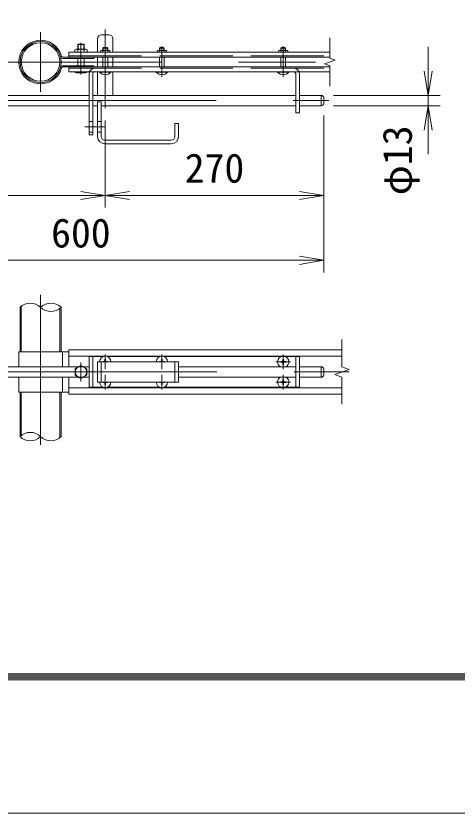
# Model space of a CAD drawing. Units: millimetres, scale not verified, with parts at other scales. Extents: x -6299 to 6301, y -4455 to 4455.
# Drawn here: x -2846 to -1756, y -4455 to -2482 of the extents above; entities that cross this region are included whole.
import ezdxf
from ezdxf.enums import TextEntityAlignment as Align

# ---------------------------------------------------------------- set-up
doc = ezdxf.new("R2010")
doc.units = ezdxf.units.MM
doc.header["$LTSCALE"] = 30
doc.linetypes.add('DASHED', pattern=[7.5, 6, -1.5])
doc.linetypes.add('USER1', pattern=[50.8, 31.75, -6.35, 6.35, -6.35])
for name, color, linetype, lineweight in [('0-1_D-TTL', 7, 'Continuous', 9), ('0-3_D-BMK', 2, 'USER1', 13), ('0-4_D-STR1', 1, 'Continuous', 18), ('0-5_D-STR3', 3, 'Continuous', 13), ('0-9_D-STR-DIM', 7, 'Continuous', 9), ('0-A_0', 7, 'Continuous', 9)]:
    doc.layers.add(name, color=color, linetype=linetype, lineweight=lineweight)
doc.styles.add('ＭＳ ゴシック', font='')
doc.styles.get('ＭＳ ゴシック').set_extended_font_data('MS Gothic')

# ---------------------------------------------------------------- blocks, each defined once
blk = doc.blocks.new('_Open')
at = {"layer": '0-A_0'}
blk.add_line((-30, 5), (0, 0), dxfattribs=at)
blk.add_lwpolyline([(-30, -5), (0, 0), (-30, 0)], dxfattribs=at)

msp = doc.modelspace()

# ---------------------------------------------------------------- linework, layer by layer
at = {"layer": '0-1_D-TTL', "color": 2, "lineweight": 18}
msp.add_lwpolyline([(-6299.47, 4455), (6300.53, 4455), (6300.53, -4455), (-6299.47, -4455)], close=True, dxfattribs=at)
at = {"layer": '0-1_D-TTL'}
for points in [[(-5894.47, 4125), (5895.53, 4125), (5895.53, -4125), (-5894.47, -4125)], [(-5890.72, 4121.25), (5891.78, 4121.25), (5891.78, -4121.25), (-5890.72, -4121.25)], [(-5886.97, 4117.5), (5888.03, 4117.5), (5888.03, -4117.5), (-5886.97, -4117.5)], [(-5883.22, 4113.75), (5884.28, 4113.75), (5884.28, -4113.75), (-5883.22, -4113.75)], [(-5879.47, 4110), (5880.53, 4110), (5880.53, -4110), (-5879.47, -4110)]]:
    msp.add_lwpolyline(points, close=True, dxfattribs=at)
at = {"layer": '0-3_D-BMK'}
for p, q in [((-2785.3, -2522.37), (-2785.3, -2669.6)), ((-2625.3, -2515.35), (-2625.3, -2710.38)), ((-2685.3, -2548.46), (-2685.3, -2627.16)), ((-2485.3, -2556.61), (-2485.3, -2632.73)), ((-2185.3, -2556.61), (-2185.3, -2632.73)), ((-3438.6, -2595.98), (-2050.11, -2595.98)), ((-3303.35, -2691.38), (-2072.21, -2691.38)), ((-2676.15, -2756.38), (-2625.87, -2756.38)), ((-2785.3, -3172.49), (-2785.3, -3543.65)), ((-2625.3, -3356.29), (-2625.3, -3320.03)), ((-2485.3, -3356.29), (-2485.3, -3320.03)), ((-2185.3, -3356.2), (-2185.3, -3319.94)), ((-2685.3, -3339.5), (-2685.3, -3386.65)), ((-2203.51, -3338.07), (-2167.25, -3338.07)), ((-3301.54, -3363.07), (-2022.63, -3363.07)), ((-2625.3, -3406.29), (-2625.3, -3370.03)), ((-2485.3, -3406.29), (-2485.3, -3370.03)), ((-2185.3, -3406.2), (-2185.3, -3369.94)), ((-2203.51, -3388.07), (-2167.25, -3388.07))]:
    msp.add_line(p, q, dxfattribs=at)
at = {"layer": '0-4_D-STR1'}
for p, q in [((-2836.1, -3203.07), (-2836.1, -3313.07)), ((-2734.5, -3203.07), (-2734.5, -3313.07)), ((-2836.1, -3413.07), (-2836.1, -3523.07)), ((-2836.1, -3413.07), (-2836.1, -3523.07)), ((-2734.5, -3413.07), (-2734.5, -3523.07))]:
    msp.add_line(p, q, dxfattribs=at)
at = {"layer": '0-4_D-STR1', "linetype": 'DASHED'}
for p, q in [((-2832.9, -3200.25), (-2832.9, -3313.07)), ((-2737.7, -3205.9), (-2737.7, -3313.07)), ((-2832.9, -3413.07), (-2832.9, -3520.25)), ((-2737.7, -3413.07), (-2737.7, -3525.9))]:
    msp.add_line(p, q, dxfattribs=at)
at = {"layer": '0-4_D-STR1'}
for radius in [50.8, 47.6]:
    msp.add_circle((-2785.3, -2595.98), radius, dxfattribs=at)
at = {"layer": '0-5_D-STR3'}
for p, q in [((-2644.3, -2538.38), (-2644.3, -2571.78)), ((-2634.3, -2528.38), (-2616.3, -2528.38)), ((-2606.3, -2538.38), (-2606.3, -2571.78)), ((-2697.14, -2564.38), (-2673.46, -2564.38)), ((-2691.94, -2551.38), (-2693.3, -2552.74)), ((-2693.3, -2564.38), (-2693.3, -2552.74)), ((-2693.3, -2552.74), (-2677.3, -2552.74)), ((-2691.94, -2551.38), (-2678.65, -2551.38)), ((-2691.94, -2564.38), (-2691.94, -2551.38)), ((-2678.65, -2564.38), (-2678.65, -2551.38)), ((-2677.3, -2552.74), (-2678.65, -2551.38)), ((-2677.3, -2564.38), (-2677.3, -2552.74)), ((-2630.22, -2560.18), (-2631.3, -2561.27)), ((-2631.3, -2567.38), (-2631.3, -2561.27)), ((-2631.3, -2561.27), (-2619.3, -2561.27)), ((-2630.22, -2567.38), (-2630.22, -2560.18)), ((-2630.22, -2560.18), (-2620.38, -2560.18)), ((-2630.22, -2560.18), (-2620.38, -2560.18)), ((-2620.38, -2567.38), (-2620.38, -2560.18)), ((-2620.38, -2560.18), (-2619.3, -2561.27)), ((-2619.3, -2567.38), (-2619.3, -2561.27)), ((-2490.22, -2560.18), (-2491.3, -2561.27)), ((-2491.3, -2561.27), (-2479.3, -2561.27)), ((-2491.3, -2567.38), (-2491.3, -2561.27)), ((-2490.22, -2560.18), (-2480.38, -2560.18)), ((-2490.22, -2567.38), (-2490.22, -2560.18)), ((-2480.38, -2567.38), (-2480.38, -2560.18)), ((-2479.3, -2567.38), (-2479.3, -2561.27)), ((-2190.22, -2560.18), (-2191.3, -2561.27)), ((-2190.22, -2567.38), (-2190.22, -2560.18)), ((-2190.22, -2560.18), (-2180.38, -2560.18)), ((-2190.22, -2560.18), (-2180.38, -2560.18)), ((-2180.38, -2567.38), (-2180.38, -2560.18)), ((-2180.38, -2560.18), (-2179.3, -2561.27)), ((-2179.3, -2567.38), (-2179.3, -2561.27)), ((-2730.21, -2583.78), (-2070.18, -2583.78)), ((-2715.3, -2571.78), (-2715.3, -2586.98)), ((-2715.3, -2571.78), (-2070.18, -2571.78)), ((-2700.3, -2565.98), (-2700.3, -2571.78)), ((-2693.3, -2571.78), (-2693.3, -2565.98)), ((-2677.3, -2571.78), (-2677.3, -2565.98)), ((-2670.3, -2565.98), (-2670.3, -2571.78)), ((-2653.3, -2583.78), (-2653.3, -2586.98)), ((-2644.3, -2583.78), (-2644.3, -2608.18)), ((-2636.8, -2568.58), (-2636.8, -2571.78)), ((-2631.3, -2571.78), (-2631.3, -2568.58)), ((-2631.3, -2608.18), (-2631.3, -2583.78)), ((-2619.3, -2571.78), (-2619.3, -2568.58)), ((-2619.3, -2608.18), (-2619.3, -2583.78)), ((-2613.8, -2568.58), (-2613.8, -2571.78)), ((-2606.3, -2583.78), (-2606.3, -2608.18)), ((-2496.8, -2568.58), (-2496.8, -2571.78)), ((-2491.3, -2571.78), (-2491.3, -2568.58)), ((-2491.3, -2608.18), (-2491.3, -2583.78)), ((-2479.3, -2571.78), (-2479.3, -2568.58)), ((-2479.3, -2608.18), (-2479.3, -2583.78)), ((-2473.8, -2568.58), (-2473.8, -2571.78)), ((-2196.8, -2568.58), (-2196.8, -2571.78)), ((-2191.3, -2571.78), (-2191.3, -2568.58)), ((-2191.3, -2608.18), (-2191.3, -2583.78)), ((-2179.3, -2571.78), (-2179.3, -2568.58)), ((-2179.3, -2608.18), (-2179.3, -2583.78)), ((-2173.8, -2568.58), (-2173.8, -2571.78)), ((-2730.21, -2586.98), (-2653.3, -2586.98)), ((-2693.3, -2604.98), (-2693.3, -2586.98)), ((-2677.3, -2604.98), (-2677.3, -2586.98)), ((-2730.21, -2604.98), (-2653.3, -2604.98)), ((-2730.21, -2608.18), (-2070.18, -2608.18)), ((-2715.3, -2608.18), (-2715.3, -2620.18)), ((-2715.3, -2620.18), (-2070.18, -2620.18)), ((-2700.3, -2620.18), (-2700.3, -2621.18)), ((-2673.66, -2622.38), (-2696.86, -2622.38)), ((-2693.3, -2620.18), (-2693.3, -2621.18)), ((-2677.3, -2620.18), (-2677.3, -2621.18)), ((-2670.3, -2620.18), (-2670.3, -2621.18)), ((-2653.3, -2604.98), (-2653.3, -2608.18)), ((-2644.3, -2620.18), (-2644.3, -2678.38)), ((-2639.3, -2620.18), (-2611.3, -2620.18)), ((-2639.3, -2621.01), (-2639.3, -2620.18)), ((-2639.3, -2621.01), (-2611.3, -2621.01)), ((-2611.3, -2621.01), (-2611.3, -2620.18)), ((-2606.3, -2620.18), (-2606.3, -2678.38)), ((-2499.3, -2620.18), (-2471.3, -2620.18)), ((-2499.3, -2621.01), (-2499.3, -2620.18)), ((-2499.3, -2621.01), (-2471.3, -2621.01)), ((-2471.3, -2621.01), (-2471.3, -2620.18)), ((-2199.3, -2620.18), (-2171.3, -2620.18)), ((-2199.3, -2621.01), (-2199.3, -2620.18)), ((-2199.3, -2621.01), (-2171.3, -2621.01)), ((-2171.3, -2621.01), (-2171.3, -2620.18)), ((-2656.3, -2624.68), (-2656.3, -2776.38)), ((-2154.3, -2624.68), (-2154.3, -2721.38)), ((-2145.3, -2624.88), (-2145.3, -2721.38)), ((-3026.9, -2678.38), (-2665.3, -2678.38)), ((-2656.3, -2678.38), (-2154.3, -2678.38)), ((-2145.3, -2678.38), (-2091.3, -2678.38)), ((-2091.3, -2678.38), (-2091.3, -2704.38)), ((-2644.3, -2694.38), (-2644.3, -2780.38)), ((-2644.3, -2694.38), (-2635.3, -2694.38)), ((-2635.3, -2694.38), (-2635.3, -2780.38)), ((-2085.3, -2684.38), (-2085.3, -2698.38)), ((-3026.9, -2704.38), (-2665.3, -2704.38)), ((-2656.3, -2704.38), (-2644.3, -2704.38)), ((-2635.3, -2704.38), (-2154.3, -2704.38)), ((-2154.3, -2721.38), (-2145.3, -2721.38)), ((-2145.3, -2704.38), (-2091.3, -2704.38)), ((-2665.3, -2743.38), (-2656.3, -2743.38)), ((-2644.3, -2743.38), (-2635.3, -2743.38)), ((-2453.3, -2748.38), (-2453.3, -2780.38)), ((-2453.3, -2748.38), (-2444.3, -2748.38)), ((-2444.3, -2748.38), (-2444.3, -2780.38)), ((-2665.3, -2769.38), (-2656.3, -2769.38)), ((-2644.3, -2769.38), (-2635.3, -2769.38)), ((-2626.3, -2789.38), (-2462.3, -2789.38)), ((-2626.3, -2798.38), (-2462.3, -2798.38)), ((-2839.3, -3313.07), (-2715.3, -3313.07)), ((-2839.3, -3313.07), (-2839.3, -3350.07)), ((-2731.3, -3313.07), (-2731.3, -3350.07)), ((-2715.3, -3308.07), (-2715.3, -3350.07)), ((-2715.3, -3308.07), (-2040.18, -3308.07)), ((-2715.3, -3324.07), (-2040.18, -3324.07)), ((-2665.3, -3325.07), (-2665.3, -3401.07)), ((-2665.3, -3325.07), (-2630.5, -3325.07)), ((-2656.3, -3325.07), (-2656.3, -3401.07)), ((-2626.09, -3331.77), (-2626.13, -3334.37)), ((-2626.09, -3331.77), (-2624.51, -3331.77)), ((-2624.51, -3331.77), (-2624.46, -3334.37)), ((-2620.1, -3325.07), (-2490.5, -3325.07)), ((-2486.09, -3331.77), (-2486.13, -3334.37)), ((-2486.09, -3331.77), (-2484.51, -3331.77)), ((-2484.51, -3331.77), (-2484.46, -3334.37)), ((-2480.1, -3325.07), (-2145.3, -3325.07)), ((-2186.09, -3331.77), (-2186.13, -3334.37)), ((-2184.51, -3331.77), (-2186.09, -3331.77)), ((-2184.51, -3331.77), (-2184.46, -3334.37)), ((-2154.3, -3325.07), (-2154.3, -3401.07)), ((-2145.3, -3325.07), (-2145.3, -3401.07)), ((-2921.5, -3350.07), (-2665.3, -3350.07)), ((-2644.3, -3338.07), (-2644.3, -3388.07)), ((-2644.3, -3338.07), (-2444.3, -3338.07)), ((-2629.01, -3337.24), (-2631.6, -3337.28)), ((-2631.6, -3337.28), (-2631.6, -3338.07)), ((-2489.01, -3337.24), (-2491.6, -3337.28)), ((-2491.6, -3337.28), (-2491.6, -3338.07)), ((-2481.59, -3337.24), (-2479, -3337.28)), ((-2479, -3337.28), (-2479, -3338.07)), ((-2444.3, -3338.07), (-2444.3, -3388.07)), ((-2444.3, -3350.07), (-2154.3, -3350.07)), ((-2189.01, -3337.24), (-2191.6, -3337.28)), ((-2191.6, -3337.28), (-2191.6, -3338.07)), ((-2186.09, -3344.37), (-2186.13, -3341.78)), ((-2184.51, -3344.37), (-2186.09, -3344.37)), ((-2184.51, -3344.37), (-2184.46, -3341.78)), ((-2181.59, -3338.91), (-2179, -3338.86)), ((-2179, -3338.86), (-2179, -3338.07)), ((-2145.3, -3350.07), (-2091.3, -3350.07)), ((-2091.3, -3350.07), (-2091.3, -3376.07)), ((-2085.3, -3356.07), (-2085.3, -3370.07)), ((-2921.5, -3376.07), (-2665.3, -3376.07)), ((-2839.3, -3376.07), (-2839.3, -3413.07)), ((-2731.3, -3376.07), (-2731.3, -3413.07)), ((-2715.3, -3376.07), (-2715.3, -3418.07)), ((-2644.3, -3388.07), (-2444.3, -3388.07)), ((-2631.6, -3388.86), (-2631.6, -3388.07)), ((-2629.01, -3388.91), (-2631.6, -3388.86)), ((-2626.09, -3394.37), (-2626.13, -3391.78)), ((-2624.51, -3394.37), (-2624.46, -3391.78)), ((-2621.59, -3388.91), (-2619, -3388.86)), ((-2619, -3388.86), (-2619, -3388.07)), ((-2491.6, -3388.86), (-2491.6, -3388.07)), ((-2489.01, -3388.91), (-2491.6, -3388.86)), ((-2486.09, -3394.37), (-2486.13, -3391.78)), ((-2484.51, -3394.37), (-2484.46, -3391.78)), ((-2481.59, -3388.91), (-2479, -3388.86)), ((-2479, -3388.86), (-2479, -3388.07)), ((-2444.3, -3376.07), (-2154.3, -3376.07)), ((-2189.01, -3387.24), (-2191.6, -3387.28)), ((-2191.6, -3387.28), (-2191.6, -3388.07)), ((-2186.09, -3381.77), (-2186.13, -3384.37)), ((-2186.09, -3394.37), (-2186.13, -3391.78)), ((-2184.51, -3381.77), (-2186.09, -3381.77)), ((-2184.51, -3381.77), (-2184.46, -3384.37)), ((-2184.51, -3394.37), (-2184.46, -3391.78)), ((-2181.59, -3387.24), (-2179, -3387.28)), ((-2181.59, -3388.91), (-2179, -3388.86)), ((-2179, -3387.28), (-2179, -3388.07)), ((-2179, -3388.86), (-2179, -3388.07)), ((-2145.3, -3376.07), (-2091.3, -3376.07)), ((-2839.3, -3413.07), (-2715.3, -3413.07)), ((-2715.3, -3402.07), (-2040.18, -3402.07)), ((-2665.3, -3401.07), (-2630.5, -3401.07)), ((-2626.09, -3394.37), (-2624.51, -3394.37)), ((-2620.1, -3401.07), (-2490.5, -3401.07)), ((-2486.09, -3394.37), (-2484.51, -3394.37)), ((-2480.1, -3401.07), (-2145.3, -3401.07)), ((-2184.51, -3394.37), (-2186.09, -3394.37)), ((-2715.3, -3418.07), (-2040.18, -3418.07))]:
    msp.add_line(p, q, dxfattribs=at)
at = {"layer": '0-5_D-STR3', "linetype": 'DASHED'}
for p, q in [((-2715.3, -2580.58), (-2070.18, -2580.58)), ((-2634.09, -2567.38), (-2616.37, -2567.38)), ((-2494.09, -2567.38), (-2476.37, -2567.38)), ((-2194.09, -2567.38), (-2176.37, -2567.38)), ((-2715.3, -2611.38), (-2070.18, -2611.38)), ((-2635.3, -3338.07), (-2635.3, -3388.07)), ((-2453.3, -3338.07), (-2453.3, -3388.07))]:
    msp.add_line(p, q, dxfattribs=at)
at = {"layer": '0-5_D-STR3'}
for points in [[(-2490.22, -2560.18), (-2480.38, -2560.18), (-2479.3, -2561.27)], [(-2191.3, -2567.38), (-2191.3, -2561.27), (-2179.3, -2561.27)], [(-2665.3, -2624.88), (-2665.3, -2776.38), (-2656.3, -2776.38)], [(-2621.59, -3337.24), (-2619, -3337.28), (-2619, -3338.07)], [(-2189.01, -3338.91), (-2191.6, -3338.86), (-2191.6, -3338.07)], [(-2181.59, -3337.24), (-2179, -3337.28), (-2179, -3338.07)], [(-2189.01, -3388.91), (-2191.6, -3388.86), (-2191.6, -3388.07)]]:
    msp.add_lwpolyline(points, dxfattribs=at)
at = {"layer": '0-5_D-STR3', "color": 4, "linetype": 'DASHED'}
msp.add_lwpolyline([(-2685.3, -3346.87), (-2699.33, -3354.97), (-2699.33, -3371.17), (-2685.3, -3379.27), (-2671.27, -3371.17), (-2671.27, -3354.97)], close=True, dxfattribs=at)
at = {"layer": '0-5_D-STR3', "color": 4, "linetype": 'DASHED', "lineweight": 9}
msp.add_circle((-2685.3, -3363.07), 14.07, dxfattribs=at)
at = {"layer": '0-5_D-STR3'}
for centre, radius, start, end in [((-2785.3, -2595.98), 54, 15.6185, 344.3815), ((-2634.3, -2538.38), 10, 90, 180), ((-2616.3, -2538.38), 10, 0, 90), ((-2696.8, -2568.98), 4.6, 40.52088, 139.47912), ((-2685.3, -2585.18), 20.8, 67.38014, 112.61986), ((-2673.8, -2568.98), 4.6, 40.52088, 139.47912), ((-2730.21, -2580.58), 6.4, 195.6185, 270), ((-2730.21, -2580.58), 3.2, 195.6185, 270), ((-2634.05, -2571.13), 3.75, 42.84372, 137.15628), ((-2625.3, -2582.98), 15.6, 67.38014, 112.61986), ((-2616.55, -2571.12), 3.74, 42.69541, 137.30459), ((-2494.05, -2571.13), 3.75, 42.84372, 137.15628), ((-2485.3, -2582.98), 15.6, 67.38014, 112.61986), ((-2476.55, -2571.12), 3.74, 42.69541, 137.30459), ((-2194.05, -2571.13), 3.75, 42.84372, 137.15628), ((-2185.3, -2582.98), 15.6, 67.38014, 112.61986), ((-2176.55, -2571.12), 3.74, 42.69541, 137.30459), ((-2730.21, -2611.38), 6.4, 90, 164.3815), ((-2730.21, -2611.38), 3.2, 90, 164.3815), ((-2696.8, -2616.68), 5.7, 232.14171, 307.85829), ((-2685.3, -2595.12), 27.27, 252.93847, 287.06153), ((-2673.8, -2616.69), 5.7, 232.09851, 307.90149), ((-2651.8, -2624.88), 13.5, 90, 180), ((-2651.8, -2624.68), 4.5, 90, 180), ((-2625.3, -2609.38), 18.2, 219.71514, 320.28486), ((-2485.3, -2609.38), 18.2, 219.71514, 320.28486), ((-2185.3, -2609.38), 18.2, 219.71514, 320.28486), ((-2158.8, -2624.88), 13.5, 0, 90), ((-2158.8, -2624.68), 4.5, 0, 90), ((-2091.3, -2684.38), 6, 0, 90), ((-2091.3, -2698.38), 6, 270, 0), ((-2626.3, -2780.38), 18, 180, 270), ((-2626.3, -2780.38), 9, 180, 270), ((-2462.3, -2780.38), 9, 270, 0), ((-2462.3, -2780.38), 18, 270, 0), ((-2625.3, -3338.07), 14, 0, 180), ((-2629.11, -3334.26), 2.98, 270, 0), ((-2621.49, -3334.26), 2.98, 180, 270), ((-2485.3, -3338.07), 14, 0, 180), ((-2489.11, -3334.26), 2.98, 270, 0), ((-2481.49, -3334.26), 2.98, 180, 270), ((-2185.3, -3338.07), 14, 0, 180), ((-2189.11, -3334.26), 2.98, 270, 0), ((-2181.49, -3334.26), 2.98, 180, 270), ((-2185.3, -3338.07), 14, 180, 238.99728), ((-2189.11, -3341.88), 2.98, 0, 90), ((-2181.49, -3341.88), 2.98, 90, 180), ((-2185.3, -3338.07), 14, 301.00272, 0), ((-2091.3, -3356.07), 6, 0, 90), ((-2091.3, -3370.07), 6, 270, 0), ((-2625.3, -3388.07), 14, 180, 0), ((-2629.11, -3391.88), 2.98, 0, 90), ((-2621.49, -3391.88), 2.98, 90, 180), ((-2485.3, -3388.07), 14, 180, 0), ((-2489.11, -3391.88), 2.98, 0, 90), ((-2481.49, -3391.88), 2.98, 90, 180), ((-2185.3, -3388.07), 14, 121.00272, 180), ((-2185.3, -3388.07), 14, 180, 0), ((-2189.11, -3384.26), 2.98, 270, 0), ((-2189.11, -3391.88), 2.98, 0, 90), ((-2181.49, -3384.26), 2.98, 180, 270), ((-2181.49, -3391.88), 2.98, 90, 180), ((-2185.3, -3388.07), 14, 0, 58.99728)]:
    msp.add_arc(centre, radius, start, end, dxfattribs=at)
at = {"layer": '0-9_D-STR-DIM'}
for p, q in [((-2070.18, -2586.36), (-2070.18, -2535.98)), ((-1827.07, -2618.38), (-1827.07, -2558.38)), ((-2083.4, -2600.79), (-2056.97, -2591.17)), ((-2070.18, -2605.6), (-2083.4, -2600.79)), ((-2056.97, -2591.17), (-2070.18, -2586.36)), ((-2070.18, -2655.98), (-2070.18, -2605.6)), ((-2061.3, -2678.38), (-1797.07, -2678.38)), ((-1827.07, -2678.38), (-1827.07, -2704.38)), ((-2061.3, -2704.38), (-1797.07, -2704.38)), ((-2625.3, -2740.38), (-2625.3, -2956.12)), ((-2625.3, -2740.38), (-2625.3, -2956.12)), ((-2085.3, -2728.38), (-2085.3, -2956.12)), ((-2085.3, -2728.38), (-2085.3, -3116.8)), ((-1827.07, -2764.38), (-1827.07, -2824.38)), ((-3225.3, -2926.12), (-2685.3, -2926.12)), ((-2565.3, -2926.12), (-2145.3, -2926.12)), ((-3225.3, -3086.8), (-2145.3, -3086.8)), ((-2040.18, -3350.25), (-2040.18, -3283.07)), ((-2022.56, -3356.66), (-2040.18, -3350.25)), ((-2057.8, -3369.49), (-2022.56, -3356.66)), ((-2040.18, -3375.9), (-2057.8, -3369.49)), ((-2040.18, -3443.07), (-2040.18, -3375.9))]:
    msp.add_line(p, q, dxfattribs=at)
for centre, start, end in [((-2810.7, -3228.63), 45.18146, 134.81854), ((-2759.9, -3228.63), 45.18146, 134.81854), ((-2759.9, -3177.51), 225.18146, 314.81854), ((-2810.7, -3548.63), 45.18146, 134.81854), ((-2810.7, -3497.51), 225.18146, 314.81854), ((-2759.9, -3497.51), 225.18146, 314.81854)]:
    msp.add_arc(centre, 36.03, start, end, dxfattribs=at)

# ---------------------------------------------------------------- block references
at = {"layer": '0-9_D-STR-DIM', "xscale": 2, "yscale": 2}
for p, rotation in [((-1827.07, -2678.38), 270), ((-1827.07, -2704.38), 90), ((-2625.3, -2926.12), 180)]:
    msp.add_blockref('_Open', p, dxfattribs=dict(at, rotation=rotation))
for p in [(-2625.3, -2926.12), (-2085.3, -2926.12), (-2085.3, -3086.8)]:
    msp.add_blockref('_Open', p, dxfattribs=at)

# ---------------------------------------------------------------- texts
at = {"layer": '0-9_D-STR-DIM', "style": 'ＭＳ ゴシック'}
msp.add_text('φ13', height=72.14, rotation=90, dxfattribs=at).set_placement((-1845.62, -2925.72), align=Align.BOTTOM_LEFT)
for s, p in [('270', (-2428.8, -2916)), ('600', (-2759.17, -3076.68))]:
    msp.add_text(s, height=72.14, dxfattribs=at).set_placement(p, align=Align.BOTTOM_LEFT)

doc.saveas('drawing.dxf')
